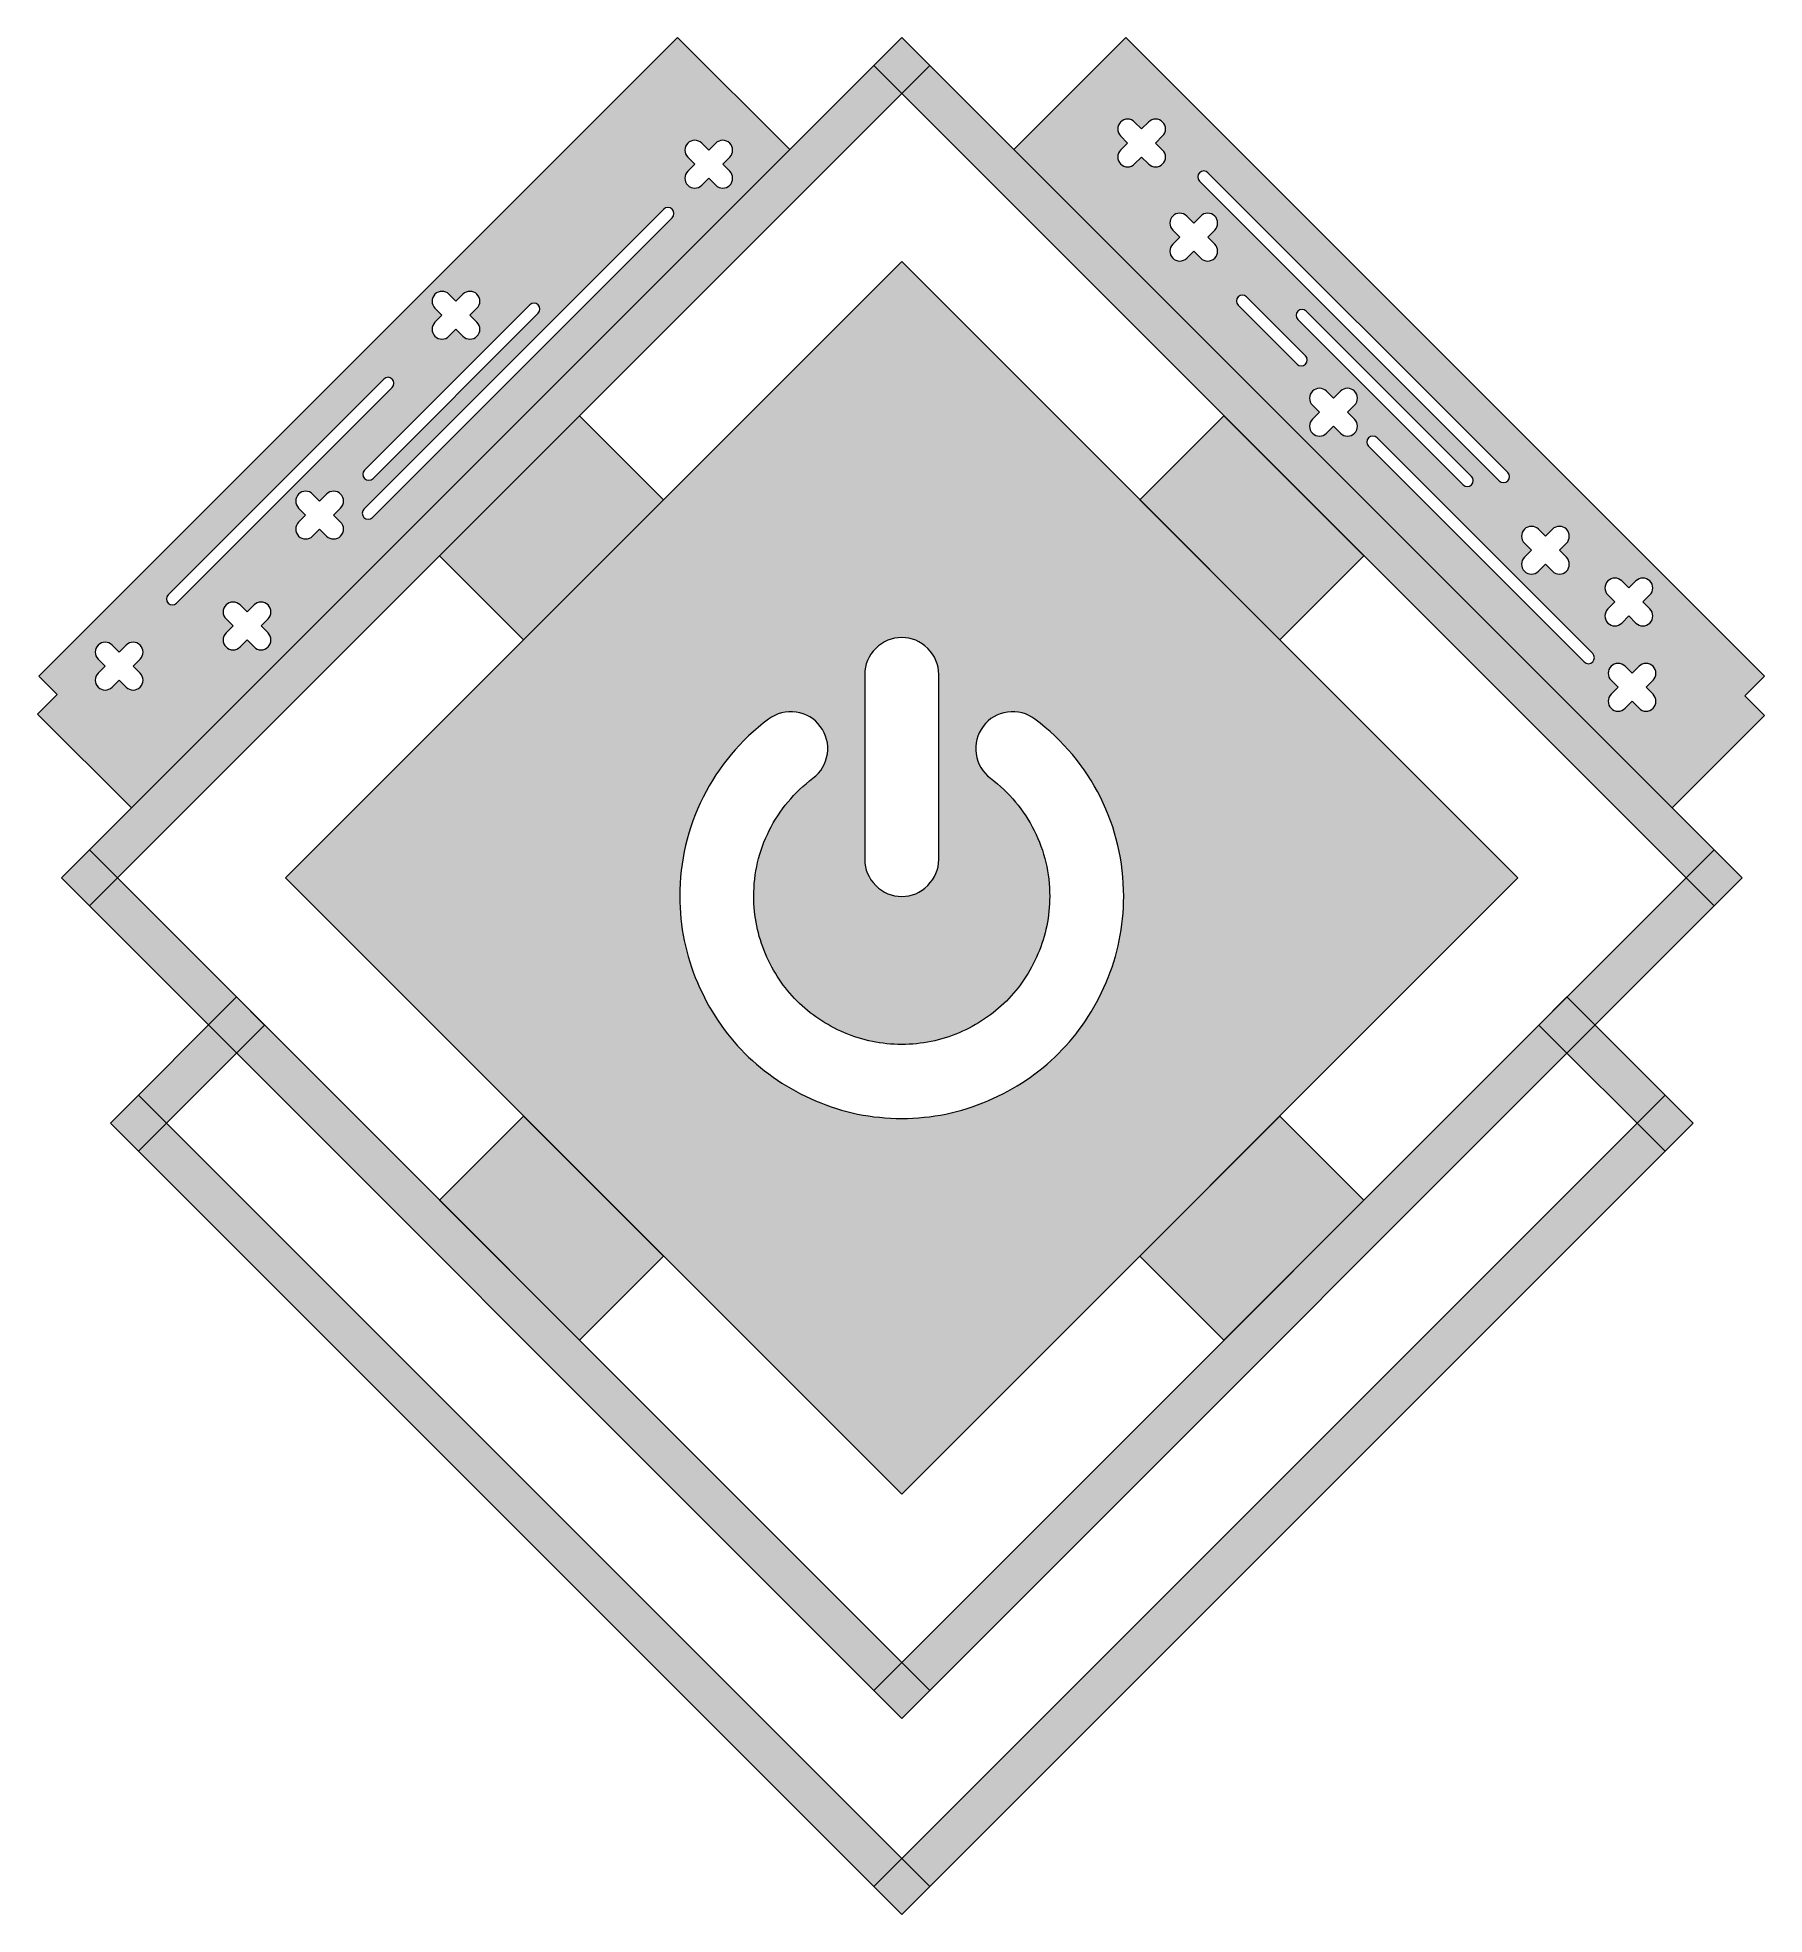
# Model space of a CAD drawing. Extents: x 304 to 740, y -771 to -297.
import ezdxf

# ---------------------------------------------------------------- set-up
doc = ezdxf.new("R2010")
doc.units = 0
doc.header["$MEASUREMENT"] = 0
doc.layers.add('Layer 1', color=7, linetype='Continuous')

msp = doc.modelspace()

# ---------------------------------------------------------------- hatches: boundary and pattern name
at = {"layer": 'Layer 1', "true_color": 0xffffff}
h = msp.add_hatch(color=7, dxfattribs=at)
h.dxf.hatch_style = 2
h.paths.add_polyline_path([(303.96, -458.39), (308.54, -462.97), (303.59, -467.92), (327.3, -491.62), (493.47, -325.45), (465.18, -297.17)])
edge = h.paths.add_edge_path()
edge.add_spline(control_points=[(430, -364.64), (430.58, -365.22), (430.58, -366.18), (430, -366.76), (430, -366.76), (388.28, -408.48), (388.28, -408.48), (387.7, -409.06), (386.74, -409.06), (386.16, -408.48), (385.57, -407.9), (385.57, -406.94), (386.16, -406.36), (386.16, -406.36), (427.88, -364.64), (427.88, -364.64), (428.46, -364.06), (429.42, -364.06), (430, -364.64)], knot_values=[0, 0, 0, 0, 1, 1, 1, 2, 2, 2, 3, 3, 3, 4, 4, 4, 5, 5, 5, 6, 6, 6, 6], degree=3, periodic=1)
edge = h.paths.add_edge_path()
edge.add_spline(control_points=[(403.92, -369.04), (403.92, -369.04), (405.69, -367.27), (405.69, -367.27), (405.69, -367.27), (403.92, -365.5), (403.92, -365.5), (402.95, -364.53), (402.95, -362.94), (403.92, -361.97), (404.89, -361), (406.48, -361), (407.45, -361.97), (407.45, -361.97), (409.22, -363.74), (409.22, -363.74), (409.22, -363.74), (410.99, -361.97), (410.99, -361.97), (411.96, -361), (413.55, -361), (414.53, -361.97), (415.5, -362.94), (415.5, -364.53), (414.53, -365.5), (414.53, -365.5), (412.76, -367.27), (412.76, -367.27), (412.76, -367.27), (414.53, -369.04), (414.53, -369.04), (415.5, -370.01), (415.5, -371.6), (414.53, -372.57), (413.55, -373.55), (411.96, -373.55), (410.99, -372.57), (410.99, -372.57), (409.22, -370.81), (409.22, -370.81), (409.22, -370.81), (407.45, -372.57), (407.45, -372.57), (406.48, -373.55), (404.89, -373.55), (403.92, -372.57), (402.95, -371.6), (402.95, -370.01), (403.92, -369.04)], knot_values=[0, 0, 0, 0, 1, 1, 1, 2, 2, 2, 3, 3, 3, 4, 4, 4, 5, 5, 5, 6, 6, 6, 7, 7, 7, 8, 8, 8, 9, 9, 9, 10, 10, 10, 11, 11, 11, 12, 12, 12, 13, 13, 13, 14, 14, 14, 15, 15, 15, 16, 16, 16, 16], degree=3, periodic=1)
edge = h.paths.add_edge_path()
edge.add_spline(control_points=[(329.5, -454.07), (329.5, -454.07), (327.73, -455.84), (327.73, -455.84), (327.73, -455.84), (329.5, -457.6), (329.5, -457.6), (330.47, -458.58), (330.47, -460.17), (329.5, -461.14), (328.52, -462.11), (326.93, -462.11), (325.96, -461.14), (325.96, -461.14), (324.19, -459.37), (324.19, -459.37), (324.19, -459.37), (322.42, -461.14), (322.42, -461.14), (321.45, -462.11), (319.86, -462.11), (318.89, -461.14), (317.92, -460.17), (317.92, -458.58), (318.89, -457.6), (318.89, -457.6), (320.66, -455.84), (320.66, -455.84), (320.66, -455.84), (318.89, -454.07), (318.89, -454.07), (317.92, -453.1), (317.92, -451.51), (318.89, -450.53), (319.86, -449.56), (321.45, -449.56), (322.42, -450.53), (322.42, -450.53), (324.19, -452.3), (324.19, -452.3), (324.19, -452.3), (325.96, -450.53), (325.96, -450.53), (326.93, -449.56), (328.52, -449.56), (329.5, -450.53), (330.47, -451.51), (330.47, -453.1), (329.5, -454.07)], knot_values=[0, 0, 0, 0, 1, 1, 1, 2, 2, 2, 3, 3, 3, 4, 4, 4, 5, 5, 5, 6, 6, 6, 7, 7, 7, 8, 8, 8, 9, 9, 9, 10, 10, 10, 11, 11, 11, 12, 12, 12, 13, 13, 13, 14, 14, 14, 15, 15, 15, 16, 16, 16, 16], degree=3, periodic=1)
edge = h.paths.add_edge_path()
edge.add_spline(control_points=[(336.57, -439.93), (335.98, -439.34), (335.98, -438.39), (336.57, -437.81), (336.57, -437.81), (391.01, -383.36), (391.01, -383.36), (391.6, -382.78), (392.55, -382.78), (393.13, -383.36), (393.72, -383.94), (393.72, -384.9), (393.13, -385.48), (393.13, -385.48), (338.69, -439.93), (338.69, -439.93), (338.1, -440.51), (337.15, -440.51), (336.57, -439.93)], knot_values=[0, 0, 0, 0, 1, 1, 1, 2, 2, 2, 3, 3, 3, 4, 4, 4, 5, 5, 5, 6, 6, 6, 6], degree=3, periodic=1)
edge = h.paths.add_edge_path()
edge.add_spline(control_points=[(361.78, -443.93), (361.78, -443.93), (360.01, -445.7), (360.01, -445.7), (360.01, -445.7), (361.78, -447.47), (361.78, -447.47), (362.75, -448.44), (362.75, -450.03), (361.78, -451), (360.81, -451.97), (359.22, -451.97), (358.25, -451), (358.25, -451), (356.48, -449.23), (356.48, -449.23), (356.48, -449.23), (354.71, -451), (354.71, -451), (353.74, -451.97), (352.15, -451.97), (351.18, -451), (350.2, -450.03), (350.2, -448.44), (351.18, -447.47), (351.18, -447.47), (352.94, -445.7), (352.94, -445.7), (352.94, -445.7), (351.18, -443.93), (351.18, -443.93), (350.2, -442.96), (350.2, -441.37), (351.18, -440.39), (352.15, -439.42), (353.74, -439.42), (354.71, -440.39), (354.71, -440.39), (356.48, -442.16), (356.48, -442.16), (356.48, -442.16), (358.25, -440.39), (358.25, -440.39), (359.22, -439.42), (360.81, -439.42), (361.78, -440.39), (362.75, -441.37), (362.75, -442.96), (361.78, -443.93)], knot_values=[0, 0, 0, 0, 1, 1, 1, 2, 2, 2, 3, 3, 3, 4, 4, 4, 5, 5, 5, 6, 6, 6, 7, 7, 7, 8, 8, 8, 9, 9, 9, 10, 10, 10, 11, 11, 11, 12, 12, 12, 13, 13, 13, 14, 14, 14, 15, 15, 15, 16, 16, 16, 16], degree=3, periodic=1)
edge = h.paths.add_edge_path()
edge.add_spline(control_points=[(380.11, -415.94), (380.11, -415.94), (378.34, -417.71), (378.34, -417.71), (378.34, -417.71), (380.11, -419.48), (380.11, -419.48), (381.08, -420.45), (381.08, -422.04), (380.11, -423.01), (379.14, -423.99), (377.55, -423.99), (376.57, -423.01), (376.57, -423.01), (374.81, -421.25), (374.81, -421.25), (374.81, -421.25), (373.04, -423.01), (373.04, -423.01), (372.07, -423.99), (370.48, -423.99), (369.5, -423.01), (368.53, -422.04), (368.53, -420.45), (369.5, -419.48), (369.5, -419.48), (371.27, -417.71), (371.27, -417.71), (371.27, -417.71), (369.5, -415.94), (369.5, -415.94), (368.53, -414.97), (368.53, -413.38), (369.5, -412.41), (370.48, -411.43), (372.07, -411.43), (373.04, -412.41), (373.04, -412.41), (374.81, -414.17), (374.81, -414.17), (374.81, -414.17), (376.57, -412.41), (376.57, -412.41), (377.55, -411.43), (379.14, -411.43), (380.11, -412.41), (381.08, -413.38), (381.08, -414.97), (380.11, -415.94)], knot_values=[0, 0, 0, 0, 1, 1, 1, 2, 2, 2, 3, 3, 3, 4, 4, 4, 5, 5, 5, 6, 6, 6, 7, 7, 7, 8, 8, 8, 9, 9, 9, 10, 10, 10, 11, 11, 11, 12, 12, 12, 13, 13, 13, 14, 14, 14, 15, 15, 15, 16, 16, 16, 16], degree=3, periodic=1)
edge = h.paths.add_edge_path()
edge.add_spline(control_points=[(463.78, -342.64), (463.78, -342.64), (388.12, -418.3), (388.12, -418.3), (387.54, -418.88), (386.58, -418.88), (386, -418.3), (385.42, -417.71), (385.42, -416.76), (386, -416.18), (386, -416.18), (461.66, -340.51), (461.66, -340.51), (462.24, -339.93), (463.2, -339.93), (463.78, -340.51), (464.37, -341.1), (464.37, -342.05), (463.78, -342.64)], knot_values=[0, 0, 0, 0, 1, 1, 1, 2, 2, 2, 3, 3, 3, 4, 4, 4, 5, 5, 5, 6, 6, 6, 6], degree=3, periodic=1)
edge = h.paths.add_edge_path()
edge.add_spline(control_points=[(478.34, -327.37), (478.34, -327.37), (476.57, -329.14), (476.57, -329.14), (476.57, -329.14), (478.34, -330.91), (478.34, -330.91), (479.31, -331.88), (479.31, -333.47), (478.34, -334.45), (477.37, -335.42), (475.77, -335.42), (474.8, -334.45), (474.8, -334.45), (473.03, -332.68), (473.03, -332.68), (473.03, -332.68), (471.27, -334.45), (471.27, -334.45), (470.29, -335.42), (468.7, -335.42), (467.73, -334.45), (466.76, -333.47), (466.76, -331.88), (467.73, -330.91), (467.73, -330.91), (469.5, -329.14), (469.5, -329.14), (469.5, -329.14), (467.73, -327.37), (467.73, -327.37), (466.76, -326.4), (466.76, -324.81), (467.73, -323.84), (468.7, -322.87), (470.29, -322.87), (471.27, -323.84), (471.27, -323.84), (473.03, -325.61), (473.03, -325.61), (473.03, -325.61), (474.8, -323.84), (474.8, -323.84), (475.77, -322.87), (477.37, -322.87), (478.34, -323.84), (479.31, -324.81), (479.31, -326.4), (478.34, -327.37)], knot_values=[0, 0, 0, 0, 1, 1, 1, 2, 2, 2, 3, 3, 3, 4, 4, 4, 5, 5, 5, 6, 6, 6, 7, 7, 7, 8, 8, 8, 9, 9, 9, 10, 10, 10, 11, 11, 11, 12, 12, 12, 13, 13, 13, 14, 14, 14, 15, 15, 15, 16, 16, 16, 16], degree=3, periodic=1)
h = msp.add_hatch(color=7, dxfattribs=at)
h.dxf.hatch_style = 2
h.paths.add_polyline_path([(309.62, -509.3), (521.75, -297.17), (528.82, -304.24), (316.69, -516.37)])
h = msp.add_hatch(color=7, dxfattribs=at)
h.dxf.hatch_style = 2
h.paths.add_polyline_path([(726.81, -516.37), (733.88, -509.3), (521.75, -297.17), (514.68, -304.24)])
h = msp.add_hatch(color=7, dxfattribs=at)
h.dxf.hatch_style = 2
h.paths.add_polyline_path([(550.03, -325.45), (716.2, -491.62), (739.54, -468.29), (734.59, -463.34), (739.54, -458.39), (578.32, -297.17)])
edge = h.paths.add_edge_path()
edge.add_spline(control_points=[(577.01, -325.56), (577.01, -325.56), (578.78, -323.79), (578.78, -323.79), (578.78, -323.79), (577.01, -322.02), (577.01, -322.02), (576.04, -321.05), (576.04, -319.46), (577.01, -318.49), (577.98, -317.51), (579.57, -317.51), (580.54, -318.49), (580.54, -318.49), (582.31, -320.25), (582.31, -320.25), (582.31, -320.25), (584.08, -318.49), (584.08, -318.49), (585.05, -317.51), (586.64, -317.51), (587.61, -318.49), (588.59, -319.46), (588.59, -321.05), (587.61, -322.02), (587.61, -322.02), (585.85, -323.79), (585.85, -323.79), (585.85, -323.79), (587.61, -325.56), (587.61, -325.56), (588.59, -326.53), (588.59, -328.12), (587.61, -329.09), (586.64, -330.07), (585.05, -330.07), (584.08, -329.09), (584.08, -329.09), (582.31, -327.33), (582.31, -327.33), (582.31, -327.33), (580.54, -329.09), (580.54, -329.09), (579.57, -330.07), (577.98, -330.07), (577.01, -329.09), (576.04, -328.12), (576.04, -326.53), (577.01, -325.56)], knot_values=[0, 0, 0, 0, 1, 1, 1, 2, 2, 2, 3, 3, 3, 4, 4, 4, 5, 5, 5, 6, 6, 6, 7, 7, 7, 8, 8, 8, 9, 9, 9, 10, 10, 10, 11, 11, 11, 12, 12, 12, 13, 13, 13, 14, 14, 14, 15, 15, 15, 16, 16, 16, 16], degree=3, periodic=1)
edge = h.paths.add_edge_path()
edge.add_spline(control_points=[(682.48, -431.89), (681.51, -432.86), (679.92, -432.86), (678.94, -431.89), (677.97, -430.92), (677.97, -429.33), (678.94, -428.35), (678.94, -428.35), (680.71, -426.59), (680.71, -426.59), (680.71, -426.59), (678.94, -424.82), (678.94, -424.82), (677.97, -423.85), (677.97, -422.25), (678.94, -421.28), (679.92, -420.31), (681.51, -420.31), (682.48, -421.28), (682.48, -421.28), (684.25, -423.05), (684.25, -423.05), (684.25, -423.05), (686.01, -421.28), (686.01, -421.28), (686.99, -420.31), (688.58, -420.31), (689.55, -421.28), (690.52, -422.25), (690.52, -423.85), (689.55, -424.82), (689.55, -424.82), (687.78, -426.59), (687.78, -426.59), (687.78, -426.59), (689.55, -428.35), (689.55, -428.35), (690.52, -429.33), (690.52, -430.92), (689.55, -431.89), (688.58, -432.86), (686.99, -432.86), (686.01, -431.89), (686.01, -431.89), (684.25, -430.12), (684.25, -430.12), (684.25, -430.12), (682.48, -431.89), (682.48, -431.89)], knot_values=[0, 0, 0, 0, 1, 1, 1, 2, 2, 2, 3, 3, 3, 4, 4, 4, 5, 5, 5, 6, 6, 6, 7, 7, 7, 8, 8, 8, 9, 9, 9, 10, 10, 10, 11, 11, 11, 12, 12, 12, 13, 13, 13, 14, 14, 14, 15, 15, 15, 16, 16, 16, 16], degree=3, periodic=1)
edge = h.paths.add_edge_path()
edge.add_spline(control_points=[(663.47, -410.05), (663.47, -410.05), (621.75, -368.33), (621.75, -368.33), (621.17, -367.75), (621.17, -366.79), (621.75, -366.21), (622.33, -365.63), (623.29, -365.63), (623.87, -366.21), (623.87, -366.21), (665.59, -407.93), (665.59, -407.93), (666.17, -408.51), (666.17, -409.47), (665.59, -410.05), (665.01, -410.63), (664.05, -410.63), (663.47, -410.05)], knot_values=[0, 0, 0, 0, 1, 1, 1, 2, 2, 2, 3, 3, 3, 4, 4, 4, 5, 5, 5, 6, 6, 6, 6], degree=3, periodic=1)
edge = h.paths.add_edge_path()
edge.add_spline(control_points=[(672.6, -409.06), (672.6, -409.06), (596.94, -333.4), (596.94, -333.4), (596.36, -332.81), (596.36, -331.86), (596.94, -331.28), (596.94, -331.28), (596.94, -331.28), (596.94, -331.28), (597.53, -330.69), (598.48, -330.69), (599.06, -331.28), (599.06, -331.28), (674.72, -406.94), (674.72, -406.94), (675.31, -407.52), (675.31, -408.47), (674.72, -409.06), (674.72, -409.06), (674.72, -409.06), (674.72, -409.06), (674.14, -409.64), (673.19, -409.64), (672.6, -409.06)], knot_values=[0, 0, 0, 0, 1, 1, 1, 2, 2, 2, 3, 3, 3, 4, 4, 4, 5, 5, 5, 6, 6, 6, 7, 7, 7, 8, 8, 8, 8], degree=3, periodic=1)
edge = h.paths.add_edge_path()
edge.add_spline(control_points=[(590.16, -349.32), (590.16, -349.32), (591.93, -347.55), (591.93, -347.55), (591.93, -347.55), (590.16, -345.78), (590.16, -345.78), (589.19, -344.81), (589.19, -343.22), (590.16, -342.24), (591.13, -341.27), (592.72, -341.27), (593.69, -342.24), (593.69, -342.24), (595.46, -344.01), (595.46, -344.01), (595.46, -344.01), (597.23, -342.24), (597.23, -342.24), (598.2, -341.27), (599.79, -341.27), (600.77, -342.24), (601.74, -343.22), (601.74, -344.81), (600.77, -345.78), (600.77, -345.78), (599, -347.55), (599, -347.55), (599, -347.55), (600.77, -349.32), (600.77, -349.32), (601.74, -350.29), (601.74, -351.88), (600.77, -352.85), (599.79, -353.82), (598.2, -353.82), (597.23, -352.85), (597.23, -352.85), (595.46, -351.08), (595.46, -351.08), (595.46, -351.08), (593.69, -352.85), (593.69, -352.85), (592.72, -353.82), (591.13, -353.82), (590.16, -352.85), (589.19, -351.88), (589.19, -350.29), (590.16, -349.32)], knot_values=[0, 0, 0, 0, 1, 1, 1, 2, 2, 2, 3, 3, 3, 4, 4, 4, 5, 5, 5, 6, 6, 6, 7, 7, 7, 8, 8, 8, 9, 9, 9, 10, 10, 10, 11, 11, 11, 12, 12, 12, 13, 13, 13, 14, 14, 14, 15, 15, 15, 16, 16, 16, 16], degree=3, periodic=1)
edge = h.paths.add_edge_path()
edge.add_spline(control_points=[(608.81, -362.63), (608.81, -362.63), (623.66, -377.47), (623.66, -377.47), (624.24, -378.06), (624.24, -379.01), (623.66, -379.6), (623.07, -380.18), (622.12, -380.18), (621.54, -379.6), (621.54, -379.6), (606.69, -364.75), (606.69, -364.75), (606.1, -364.16), (606.1, -363.21), (606.69, -362.63), (607.27, -362.04), (608.23, -362.04), (608.81, -362.63)], knot_values=[0, 0, 0, 0, 1, 1, 1, 2, 2, 2, 3, 3, 3, 4, 4, 4, 5, 5, 5, 6, 6, 6, 6], degree=3, periodic=1)
edge = h.paths.add_edge_path()
edge.add_spline(control_points=[(625.44, -397.05), (624.47, -396.07), (624.47, -394.48), (625.44, -393.51), (625.44, -393.51), (627.21, -391.74), (627.21, -391.74), (627.21, -391.74), (625.44, -389.98), (625.44, -389.98), (624.47, -389), (624.47, -387.41), (625.44, -386.44), (626.41, -385.47), (628, -385.47), (628.98, -386.44), (628.98, -386.44), (630.74, -388.21), (630.74, -388.21), (630.74, -388.21), (632.51, -386.44), (632.51, -386.44), (633.48, -385.47), (635.07, -385.47), (636.05, -386.44), (637.02, -387.41), (637.02, -389), (636.05, -389.98), (636.05, -389.98), (634.28, -391.74), (634.28, -391.74), (634.28, -391.74), (636.05, -393.51), (636.05, -393.51), (637.02, -394.48), (637.02, -396.07), (636.05, -397.05), (635.07, -398.02), (633.48, -398.02), (632.51, -397.05), (632.51, -397.05), (630.74, -395.28), (630.74, -395.28), (630.74, -395.28), (628.98, -397.05), (628.98, -397.05), (628, -398.02), (626.41, -398.02), (625.44, -397.05)], knot_values=[0, 0, 0, 0, 1, 1, 1, 2, 2, 2, 3, 3, 3, 4, 4, 4, 5, 5, 5, 6, 6, 6, 7, 7, 7, 8, 8, 8, 9, 9, 9, 10, 10, 10, 11, 11, 11, 12, 12, 12, 13, 13, 13, 14, 14, 14, 15, 15, 15, 16, 16, 16, 16], degree=3, periodic=1)
edge = h.paths.add_edge_path()
edge.add_spline(control_points=[(641.73, -398.21), (641.73, -398.21), (696.18, -452.66), (696.18, -452.66), (696.76, -453.24), (696.76, -454.2), (696.18, -454.78), (695.59, -455.36), (694.64, -455.36), (694.06, -454.78), (694.06, -454.78), (639.61, -400.33), (639.61, -400.33), (639.03, -399.75), (639.03, -398.79), (639.61, -398.21), (640.19, -397.63), (641.15, -397.63), (641.73, -398.21)], knot_values=[0, 0, 0, 0, 1, 1, 1, 2, 2, 2, 3, 3, 3, 4, 4, 4, 5, 5, 5, 6, 6, 6, 6], degree=3, periodic=1)
edge = h.paths.add_edge_path()
edge.add_spline(control_points=[(711.41, -459.41), (711.41, -459.41), (709.65, -461.18), (709.65, -461.18), (709.65, -461.18), (711.41, -462.95), (711.41, -462.95), (712.39, -463.92), (712.39, -465.51), (711.41, -466.48), (710.44, -467.45), (708.85, -467.45), (707.88, -466.48), (707.88, -466.48), (706.11, -464.71), (706.11, -464.71), (706.11, -464.71), (704.34, -466.48), (704.34, -466.48), (703.37, -467.45), (701.78, -467.45), (700.81, -466.48), (699.84, -465.51), (699.84, -463.92), (700.81, -462.95), (700.81, -462.95), (702.58, -461.18), (702.58, -461.18), (702.58, -461.18), (700.81, -459.41), (700.81, -459.41), (699.84, -458.44), (699.84, -456.85), (700.81, -455.87), (701.78, -454.9), (703.37, -454.9), (704.34, -455.87), (704.34, -455.87), (706.11, -457.64), (706.11, -457.64), (706.11, -457.64), (707.88, -455.87), (707.88, -455.87), (708.85, -454.9), (710.44, -454.9), (711.41, -455.87), (712.39, -456.85), (712.39, -458.44), (711.41, -459.41)], knot_values=[0, 0, 0, 0, 1, 1, 1, 2, 2, 2, 3, 3, 3, 4, 4, 4, 5, 5, 5, 6, 6, 6, 7, 7, 7, 8, 8, 8, 9, 9, 9, 10, 10, 10, 11, 11, 11, 12, 12, 12, 13, 13, 13, 14, 14, 14, 15, 15, 15, 16, 16, 16, 16], degree=3, periodic=1)
edge = h.paths.add_edge_path()
edge.add_spline(control_points=[(710.61, -437.88), (710.61, -437.88), (708.85, -439.64), (708.85, -439.64), (708.85, -439.64), (710.61, -441.41), (710.61, -441.41), (711.59, -442.38), (711.59, -443.97), (710.61, -444.95), (710.61, -444.95), (710.61, -444.95), (710.61, -444.95), (709.64, -445.92), (708.05, -445.92), (707.08, -444.95), (707.08, -444.95), (705.31, -443.18), (705.31, -443.18), (705.31, -443.18), (703.54, -444.95), (703.54, -444.95), (702.57, -445.92), (700.98, -445.92), (700.01, -444.95), (699.03, -443.97), (699.03, -442.38), (700.01, -441.41), (700.01, -441.41), (701.77, -439.64), (701.77, -439.64), (701.77, -439.64), (700.01, -437.88), (700.01, -437.88), (699.03, -436.9), (699.03, -435.31), (700.01, -434.34), (700.01, -434.34), (700.01, -434.34), (700.01, -434.34), (700.98, -433.37), (702.57, -433.37), (703.54, -434.34), (703.54, -434.34), (705.31, -436.11), (705.31, -436.11), (705.31, -436.11), (707.08, -434.34), (707.08, -434.34), (708.05, -433.37), (709.64, -433.37), (710.61, -434.34), (711.59, -435.31), (711.59, -436.9), (710.61, -437.88)], knot_values=[0, 0, 0, 0, 1, 1, 1, 2, 2, 2, 3, 3, 3, 4, 4, 4, 5, 5, 5, 6, 6, 6, 7, 7, 7, 8, 8, 8, 9, 9, 9, 10, 10, 10, 11, 11, 11, 12, 12, 12, 13, 13, 13, 14, 14, 14, 15, 15, 15, 16, 16, 16, 17, 17, 17, 18, 18, 18, 18], degree=3, periodic=1)
h = msp.add_hatch(color=7, dxfattribs=at)
h.dxf.hatch_style = 2
h.paths.add_polyline_path([(366.19, -509.3), (521.75, -664.87), (677.31, -509.3), (521.75, -353.74)])
edge = h.paths.add_edge_path()
edge.add_spline(control_points=[(515.18, -451.38), (517.03, -449.53), (519.22, -448.61), (521.75, -448.61), (524.28, -448.61), (526.47, -449.53), (528.32, -451.38), (530.17, -453.23), (531.09, -455.41), (531.09, -457.94), (531.09, -457.94), (531.09, -504.63), (531.09, -504.63), (531.09, -507.16), (530.16, -509.35), (528.32, -511.2), (526.47, -513.05), (524.28, -513.97), (521.75, -513.97), (519.22, -513.97), (517.03, -513.05), (515.18, -511.2), (513.34, -509.35), (512.41, -507.16), (512.41, -504.63), (512.41, -504.63), (512.41, -457.94), (512.41, -457.94), (512.41, -455.42), (513.34, -453.23), (515.18, -451.38)], knot_values=[0, 0, 0, 0, 1, 1, 1, 2, 2, 2, 3, 3, 3, 4, 4, 4, 5, 5, 5, 6, 6, 6, 7, 7, 7, 8, 8, 8, 9, 9, 9, 10, 10, 10, 10], degree=3, periodic=1)
edge = h.paths.add_edge_path()
edge.add_spline(control_points=[(571.91, -488.95), (575.82, -496.78), (577.78, -505.12), (577.78, -513.97), (577.78, -521.56), (576.29, -528.8), (573.33, -535.71), (570.36, -542.62), (566.37, -548.58), (561.36, -553.58), (556.36, -558.59), (550.4, -562.58), (543.49, -565.55), (536.58, -568.51), (529.34, -570), (521.75, -570), (514.16, -570), (506.92, -568.51), (500.01, -565.55), (493.1, -562.58), (487.15, -558.59), (482.14, -553.58), (477.13, -548.57), (473.14, -542.62), (470.17, -535.71), (467.21, -528.8), (465.72, -521.56), (465.72, -513.97), (465.72, -505.12), (467.68, -496.78), (471.6, -488.95), (475.51, -481.12), (481.02, -474.55), (488.12, -469.25), (490.21, -467.7), (492.53, -467.09), (495.09, -467.43), (497.64, -467.77), (499.67, -468.98), (501.18, -471.08), (502.74, -473.12), (503.33, -475.42), (502.97, -477.97), (502.6, -480.52), (501.4, -482.58), (499.35, -484.13), (494.59, -487.73), (490.91, -492.14), (488.3, -497.34), (485.7, -502.54), (484.4, -508.09), (484.4, -513.97), (484.4, -519.03), (485.39, -523.86), (487.35, -528.45), (489.32, -533.05), (491.99, -537.02), (495.34, -540.38), (498.7, -543.74), (502.67, -546.4), (507.27, -548.37), (511.87, -550.34), (516.69, -551.32), (521.75, -551.32), (526.81, -551.32), (531.64, -550.34), (536.23, -548.37), (540.83, -546.4), (544.8, -543.74), (548.16, -540.38), (551.52, -537.02), (554.18, -533.05), (556.15, -528.45), (558.12, -523.86), (559.1, -519.03), (559.1, -513.97), (559.1, -508.09), (557.8, -502.54), (555.2, -497.34), (552.6, -492.13), (548.91, -487.73), (544.15, -484.13), (542.11, -482.58), (540.9, -480.52), (540.54, -477.97), (540.17, -475.42), (540.77, -473.12), (542.32, -471.08), (543.83, -468.98), (545.88, -467.77), (548.45, -467.43), (551.03, -467.09), (553.34, -467.7), (555.38, -469.25), (562.48, -474.55), (567.99, -481.12), (571.91, -488.95)], knot_values=[0, 0, 0, 0, 1, 1, 1, 2, 2, 2, 3, 3, 3, 4, 4, 4, 5, 5, 5, 6, 6, 6, 7, 7, 7, 8, 8, 8, 9, 9, 9, 10, 10, 10, 11, 11, 11, 12, 12, 12, 13, 13, 13, 14, 14, 14, 15, 15, 15, 16, 16, 16, 17, 17, 17, 18, 18, 18, 19, 19, 19, 20, 20, 20, 21, 21, 21, 22, 22, 22, 23, 23, 23, 24, 24, 24, 25, 25, 25, 26, 26, 26, 27, 27, 27, 28, 28, 28, 29, 29, 29, 30, 30, 30, 31, 31, 31, 32, 32, 32, 32], degree=3, periodic=1)
h = msp.add_hatch(color=7, dxfattribs=at)
h.dxf.hatch_style = 2
h.paths.add_polyline_path([(461.65, -413.84), (426.29, -449.2), (405.08, -427.98), (440.43, -392.63)])
h = msp.add_hatch(color=7, dxfattribs=at)
h.dxf.hatch_style = 2
h.paths.add_polyline_path([(603.07, -392.63), (638.42, -427.98), (617.21, -449.2), (581.85, -413.84)])
h = msp.add_hatch(color=7, dxfattribs=at)
h.dxf.hatch_style = 2
h.paths.add_polyline_path([(528.82, -714.36), (521.75, -721.43), (309.62, -509.3), (316.69, -502.23)])
h = msp.add_hatch(color=7, dxfattribs=at)
h.dxf.hatch_style = 2
h.paths.add_polyline_path([(514.68, -714.36), (726.81, -502.23), (733.88, -509.3), (521.75, -721.43)])
h = msp.add_hatch(color=7, dxfattribs=at)
h.dxf.hatch_style = 2
h.paths.add_polyline_path([(360.88, -546.43), (329.06, -578.24), (321.99, -571.17), (353.81, -539.35)])
h = msp.add_hatch(color=7, dxfattribs=at)
h.dxf.hatch_style = 2
h.paths.add_polyline_path([(714.44, -578.24), (682.62, -546.43), (689.69, -539.35), (721.51, -571.17)])
h = msp.add_hatch(color=7, dxfattribs=at)
h.dxf.hatch_style = 2
h.paths.add_polyline_path([(528.82, -763.86), (521.75, -770.93), (321.99, -571.17), (329.06, -564.1)])
h = msp.add_hatch(color=7, dxfattribs=at)
h.dxf.hatch_style = 2
h.paths.add_polyline_path([(521.75, -770.93), (514.68, -763.86), (714.44, -564.1), (721.51, -571.17)])
h = msp.add_hatch(color=7, dxfattribs=at)
h.dxf.hatch_style = 2
h.paths.add_polyline_path([(426.29, -569.41), (461.65, -604.76), (440.43, -625.97), (405.08, -590.62)])
h = msp.add_hatch(color=7, dxfattribs=at)
h.dxf.hatch_style = 2
h.paths.add_polyline_path([(581.85, -604.76), (617.21, -569.41), (638.42, -590.62), (603.07, -625.97)])

# ---------------------------------------------------------------- linework, layer by layer
at = {"layer": 'Layer 1', "lineweight": 0}
for points in [[(303.96, -458.39), (308.54, -462.97), (303.59, -467.92), (327.3, -491.62), (493.47, -325.45), (465.18, -297.17), (303.96, -458.39)], [(309.62, -509.3), (521.75, -297.17), (528.82, -304.24), (316.69, -516.37), (309.62, -509.3)], [(726.81, -516.37), (733.88, -509.3), (521.75, -297.17), (514.68, -304.24), (726.81, -516.37)], [(550.03, -325.45), (716.2, -491.62), (739.54, -468.29), (734.59, -463.34), (739.54, -458.39), (578.32, -297.17), (550.03, -325.45)], [(366.19, -509.3), (521.75, -664.87), (677.31, -509.3), (521.75, -353.74), (366.19, -509.3)], [(461.65, -413.84), (426.29, -449.2), (405.08, -427.98), (440.43, -392.63), (461.65, -413.84)], [(603.07, -392.63), (638.42, -427.98), (617.21, -449.2), (581.85, -413.84), (603.07, -392.63)], [(528.82, -714.36), (521.75, -721.43), (309.62, -509.3), (316.69, -502.23), (528.82, -714.36)], [(514.68, -714.36), (726.81, -502.23), (733.88, -509.3), (521.75, -721.43), (514.68, -714.36)], [(360.88, -546.43), (329.06, -578.24), (321.99, -571.17), (353.81, -539.35), (360.88, -546.43)], [(714.44, -578.24), (682.62, -546.43), (689.69, -539.35), (721.51, -571.17), (714.44, -578.24)], [(528.82, -763.86), (521.75, -770.93), (321.99, -571.17), (329.06, -564.1), (528.82, -763.86)], [(521.75, -770.93), (514.68, -763.86), (714.44, -564.1), (721.51, -571.17), (521.75, -770.93)], [(426.29, -569.41), (461.65, -604.76), (440.43, -625.97), (405.08, -590.62), (426.29, -569.41)], [(581.85, -604.76), (617.21, -569.41), (638.42, -590.62), (603.07, -625.97), (581.85, -604.76)]]:
    msp.add_lwpolyline(points, dxfattribs=at)
for points, knots in [([(577.01, -325.56), (577.01, -325.56), (578.78, -323.79), (578.78, -323.79), (578.78, -323.79), (577.01, -322.02), (577.01, -322.02), (576.04, -321.05), (576.04, -319.46), (577.01, -318.49), (577.98, -317.51), (579.57, -317.51), (580.54, -318.49), (580.54, -318.49), (582.31, -320.25), (582.31, -320.25), (582.31, -320.25), (584.08, -318.49), (584.08, -318.49), (585.05, -317.51), (586.64, -317.51), (587.61, -318.49), (588.59, -319.46), (588.59, -321.05), (587.61, -322.02), (587.61, -322.02), (585.85, -323.79), (585.85, -323.79), (585.85, -323.79), (587.61, -325.56), (587.61, -325.56), (588.59, -326.53), (588.59, -328.12), (587.61, -329.09), (586.64, -330.07), (585.05, -330.07), (584.08, -329.09), (584.08, -329.09), (582.31, -327.33), (582.31, -327.33), (582.31, -327.33), (580.54, -329.09), (580.54, -329.09), (579.57, -330.07), (577.98, -330.07), (577.01, -329.09), (576.04, -328.12), (576.04, -326.53), (577.01, -325.56)], [0, 0, 0, 0, 1, 1, 1, 2, 2, 2, 3, 3, 3, 4, 4, 4, 5, 5, 5, 6, 6, 6, 7, 7, 7, 8, 8, 8, 9, 9, 9, 10, 10, 10, 11, 11, 11, 12, 12, 12, 13, 13, 13, 14, 14, 14, 15, 15, 15, 16, 16, 16, 16]), ([(478.34, -327.37), (478.34, -327.37), (476.57, -329.14), (476.57, -329.14), (476.57, -329.14), (478.34, -330.91), (478.34, -330.91), (479.31, -331.88), (479.31, -333.47), (478.34, -334.45), (477.37, -335.42), (475.77, -335.42), (474.8, -334.45), (474.8, -334.45), (473.03, -332.68), (473.03, -332.68), (473.03, -332.68), (471.27, -334.45), (471.27, -334.45), (470.29, -335.42), (468.7, -335.42), (467.73, -334.45), (466.76, -333.47), (466.76, -331.88), (467.73, -330.91), (467.73, -330.91), (469.5, -329.14), (469.5, -329.14), (469.5, -329.14), (467.73, -327.37), (467.73, -327.37), (466.76, -326.4), (466.76, -324.81), (467.73, -323.84), (468.7, -322.87), (470.29, -322.87), (471.27, -323.84), (471.27, -323.84), (473.03, -325.61), (473.03, -325.61), (473.03, -325.61), (474.8, -323.84), (474.8, -323.84), (475.77, -322.87), (477.37, -322.87), (478.34, -323.84), (479.31, -324.81), (479.31, -326.4), (478.34, -327.37)], [0, 0, 0, 0, 1, 1, 1, 2, 2, 2, 3, 3, 3, 4, 4, 4, 5, 5, 5, 6, 6, 6, 7, 7, 7, 8, 8, 8, 9, 9, 9, 10, 10, 10, 11, 11, 11, 12, 12, 12, 13, 13, 13, 14, 14, 14, 15, 15, 15, 16, 16, 16, 16]), ([(672.6, -409.06), (672.6, -409.06), (596.94, -333.4), (596.94, -333.4), (596.36, -332.81), (596.36, -331.86), (596.94, -331.28), (596.94, -331.28), (596.94, -331.28), (596.94, -331.28), (597.53, -330.69), (598.48, -330.69), (599.06, -331.28), (599.06, -331.28), (674.72, -406.94), (674.72, -406.94), (675.31, -407.52), (675.31, -408.47), (674.72, -409.06), (674.72, -409.06), (674.72, -409.06), (674.72, -409.06), (674.14, -409.64), (673.19, -409.64), (672.6, -409.06)], [0, 0, 0, 0, 1, 1, 1, 2, 2, 2, 3, 3, 3, 4, 4, 4, 5, 5, 5, 6, 6, 6, 7, 7, 7, 8, 8, 8, 8]), ([(463.78, -342.64), (463.78, -342.64), (388.12, -418.3), (388.12, -418.3), (387.54, -418.88), (386.58, -418.88), (386, -418.3), (385.42, -417.71), (385.42, -416.76), (386, -416.18), (386, -416.18), (461.66, -340.51), (461.66, -340.51), (462.24, -339.93), (463.2, -339.93), (463.78, -340.51), (464.37, -341.1), (464.37, -342.05), (463.78, -342.64)], [0, 0, 0, 0, 1, 1, 1, 2, 2, 2, 3, 3, 3, 4, 4, 4, 5, 5, 5, 6, 6, 6, 6]), ([(590.16, -349.32), (590.16, -349.32), (591.93, -347.55), (591.93, -347.55), (591.93, -347.55), (590.16, -345.78), (590.16, -345.78), (589.19, -344.81), (589.19, -343.22), (590.16, -342.24), (591.13, -341.27), (592.72, -341.27), (593.69, -342.24), (593.69, -342.24), (595.46, -344.01), (595.46, -344.01), (595.46, -344.01), (597.23, -342.24), (597.23, -342.24), (598.2, -341.27), (599.79, -341.27), (600.77, -342.24), (601.74, -343.22), (601.74, -344.81), (600.77, -345.78), (600.77, -345.78), (599, -347.55), (599, -347.55), (599, -347.55), (600.77, -349.32), (600.77, -349.32), (601.74, -350.29), (601.74, -351.88), (600.77, -352.85), (599.79, -353.82), (598.2, -353.82), (597.23, -352.85), (597.23, -352.85), (595.46, -351.08), (595.46, -351.08), (595.46, -351.08), (593.69, -352.85), (593.69, -352.85), (592.72, -353.82), (591.13, -353.82), (590.16, -352.85), (589.19, -351.88), (589.19, -350.29), (590.16, -349.32)], [0, 0, 0, 0, 1, 1, 1, 2, 2, 2, 3, 3, 3, 4, 4, 4, 5, 5, 5, 6, 6, 6, 7, 7, 7, 8, 8, 8, 9, 9, 9, 10, 10, 10, 11, 11, 11, 12, 12, 12, 13, 13, 13, 14, 14, 14, 15, 15, 15, 16, 16, 16, 16]), ([(430, -364.64), (430.58, -365.22), (430.58, -366.18), (430, -366.76), (430, -366.76), (388.28, -408.48), (388.28, -408.48), (387.7, -409.06), (386.74, -409.06), (386.16, -408.48), (385.57, -407.9), (385.57, -406.94), (386.16, -406.36), (386.16, -406.36), (427.88, -364.64), (427.88, -364.64), (428.46, -364.06), (429.42, -364.06), (430, -364.64)], [0, 0, 0, 0, 1, 1, 1, 2, 2, 2, 3, 3, 3, 4, 4, 4, 5, 5, 5, 6, 6, 6, 6]), ([(403.92, -369.04), (403.92, -369.04), (405.69, -367.27), (405.69, -367.27), (405.69, -367.27), (403.92, -365.5), (403.92, -365.5), (402.95, -364.53), (402.95, -362.94), (403.92, -361.97), (404.89, -361), (406.48, -361), (407.45, -361.97), (407.45, -361.97), (409.22, -363.74), (409.22, -363.74), (409.22, -363.74), (410.99, -361.97), (410.99, -361.97), (411.96, -361), (413.55, -361), (414.53, -361.97), (415.5, -362.94), (415.5, -364.53), (414.53, -365.5), (414.53, -365.5), (412.76, -367.27), (412.76, -367.27), (412.76, -367.27), (414.53, -369.04), (414.53, -369.04), (415.5, -370.01), (415.5, -371.6), (414.53, -372.57), (413.55, -373.55), (411.96, -373.55), (410.99, -372.57), (410.99, -372.57), (409.22, -370.81), (409.22, -370.81), (409.22, -370.81), (407.45, -372.57), (407.45, -372.57), (406.48, -373.55), (404.89, -373.55), (403.92, -372.57), (402.95, -371.6), (402.95, -370.01), (403.92, -369.04)], [0, 0, 0, 0, 1, 1, 1, 2, 2, 2, 3, 3, 3, 4, 4, 4, 5, 5, 5, 6, 6, 6, 7, 7, 7, 8, 8, 8, 9, 9, 9, 10, 10, 10, 11, 11, 11, 12, 12, 12, 13, 13, 13, 14, 14, 14, 15, 15, 15, 16, 16, 16, 16]), ([(608.81, -362.63), (608.81, -362.63), (623.66, -377.47), (623.66, -377.47), (624.24, -378.06), (624.24, -379.01), (623.66, -379.6), (623.07, -380.18), (622.12, -380.18), (621.54, -379.6), (621.54, -379.6), (606.69, -364.75), (606.69, -364.75), (606.1, -364.16), (606.1, -363.21), (606.69, -362.63), (607.27, -362.04), (608.23, -362.04), (608.81, -362.63)], [0, 0, 0, 0, 1, 1, 1, 2, 2, 2, 3, 3, 3, 4, 4, 4, 5, 5, 5, 6, 6, 6, 6]), ([(663.47, -410.05), (663.47, -410.05), (621.75, -368.33), (621.75, -368.33), (621.17, -367.75), (621.17, -366.79), (621.75, -366.21), (622.33, -365.63), (623.29, -365.63), (623.87, -366.21), (623.87, -366.21), (665.59, -407.93), (665.59, -407.93), (666.17, -408.51), (666.17, -409.47), (665.59, -410.05), (665.01, -410.63), (664.05, -410.63), (663.47, -410.05)], [0, 0, 0, 0, 1, 1, 1, 2, 2, 2, 3, 3, 3, 4, 4, 4, 5, 5, 5, 6, 6, 6, 6]), ([(336.57, -439.93), (335.98, -439.34), (335.98, -438.39), (336.57, -437.81), (336.57, -437.81), (391.01, -383.36), (391.01, -383.36), (391.6, -382.78), (392.55, -382.78), (393.13, -383.36), (393.72, -383.94), (393.72, -384.9), (393.13, -385.48), (393.13, -385.48), (338.69, -439.93), (338.69, -439.93), (338.1, -440.51), (337.15, -440.51), (336.57, -439.93)], [0, 0, 0, 0, 1, 1, 1, 2, 2, 2, 3, 3, 3, 4, 4, 4, 5, 5, 5, 6, 6, 6, 6]), ([(625.44, -397.05), (624.47, -396.07), (624.47, -394.48), (625.44, -393.51), (625.44, -393.51), (627.21, -391.74), (627.21, -391.74), (627.21, -391.74), (625.44, -389.98), (625.44, -389.98), (624.47, -389), (624.47, -387.41), (625.44, -386.44), (626.41, -385.47), (628, -385.47), (628.98, -386.44), (628.98, -386.44), (630.74, -388.21), (630.74, -388.21), (630.74, -388.21), (632.51, -386.44), (632.51, -386.44), (633.48, -385.47), (635.07, -385.47), (636.05, -386.44), (637.02, -387.41), (637.02, -389), (636.05, -389.98), (636.05, -389.98), (634.28, -391.74), (634.28, -391.74), (634.28, -391.74), (636.05, -393.51), (636.05, -393.51), (637.02, -394.48), (637.02, -396.07), (636.05, -397.05), (635.07, -398.02), (633.48, -398.02), (632.51, -397.05), (632.51, -397.05), (630.74, -395.28), (630.74, -395.28), (630.74, -395.28), (628.98, -397.05), (628.98, -397.05), (628, -398.02), (626.41, -398.02), (625.44, -397.05)], [0, 0, 0, 0, 1, 1, 1, 2, 2, 2, 3, 3, 3, 4, 4, 4, 5, 5, 5, 6, 6, 6, 7, 7, 7, 8, 8, 8, 9, 9, 9, 10, 10, 10, 11, 11, 11, 12, 12, 12, 13, 13, 13, 14, 14, 14, 15, 15, 15, 16, 16, 16, 16]), ([(641.73, -398.21), (641.73, -398.21), (696.18, -452.66), (696.18, -452.66), (696.76, -453.24), (696.76, -454.2), (696.18, -454.78), (695.59, -455.36), (694.64, -455.36), (694.06, -454.78), (694.06, -454.78), (639.61, -400.33), (639.61, -400.33), (639.03, -399.75), (639.03, -398.79), (639.61, -398.21), (640.19, -397.63), (641.15, -397.63), (641.73, -398.21)], [0, 0, 0, 0, 1, 1, 1, 2, 2, 2, 3, 3, 3, 4, 4, 4, 5, 5, 5, 6, 6, 6, 6]), ([(380.11, -415.94), (380.11, -415.94), (378.34, -417.71), (378.34, -417.71), (378.34, -417.71), (380.11, -419.48), (380.11, -419.48), (381.08, -420.45), (381.08, -422.04), (380.11, -423.01), (379.14, -423.99), (377.55, -423.99), (376.57, -423.01), (376.57, -423.01), (374.81, -421.25), (374.81, -421.25), (374.81, -421.25), (373.04, -423.01), (373.04, -423.01), (372.07, -423.99), (370.48, -423.99), (369.5, -423.01), (368.53, -422.04), (368.53, -420.45), (369.5, -419.48), (369.5, -419.48), (371.27, -417.71), (371.27, -417.71), (371.27, -417.71), (369.5, -415.94), (369.5, -415.94), (368.53, -414.97), (368.53, -413.38), (369.5, -412.41), (370.48, -411.43), (372.07, -411.43), (373.04, -412.41), (373.04, -412.41), (374.81, -414.17), (374.81, -414.17), (374.81, -414.17), (376.57, -412.41), (376.57, -412.41), (377.55, -411.43), (379.14, -411.43), (380.11, -412.41), (381.08, -413.38), (381.08, -414.97), (380.11, -415.94)], [0, 0, 0, 0, 1, 1, 1, 2, 2, 2, 3, 3, 3, 4, 4, 4, 5, 5, 5, 6, 6, 6, 7, 7, 7, 8, 8, 8, 9, 9, 9, 10, 10, 10, 11, 11, 11, 12, 12, 12, 13, 13, 13, 14, 14, 14, 15, 15, 15, 16, 16, 16, 16]), ([(682.48, -431.89), (681.51, -432.86), (679.92, -432.86), (678.94, -431.89), (677.97, -430.92), (677.97, -429.33), (678.94, -428.35), (678.94, -428.35), (680.71, -426.59), (680.71, -426.59), (680.71, -426.59), (678.94, -424.82), (678.94, -424.82), (677.97, -423.85), (677.97, -422.25), (678.94, -421.28), (679.92, -420.31), (681.51, -420.31), (682.48, -421.28), (682.48, -421.28), (684.25, -423.05), (684.25, -423.05), (684.25, -423.05), (686.01, -421.28), (686.01, -421.28), (686.99, -420.31), (688.58, -420.31), (689.55, -421.28), (690.52, -422.25), (690.52, -423.85), (689.55, -424.82), (689.55, -424.82), (687.78, -426.59), (687.78, -426.59), (687.78, -426.59), (689.55, -428.35), (689.55, -428.35), (690.52, -429.33), (690.52, -430.92), (689.55, -431.89), (688.58, -432.86), (686.99, -432.86), (686.01, -431.89), (686.01, -431.89), (684.25, -430.12), (684.25, -430.12), (684.25, -430.12), (682.48, -431.89), (682.48, -431.89)], [0, 0, 0, 0, 1, 1, 1, 2, 2, 2, 3, 3, 3, 4, 4, 4, 5, 5, 5, 6, 6, 6, 7, 7, 7, 8, 8, 8, 9, 9, 9, 10, 10, 10, 11, 11, 11, 12, 12, 12, 13, 13, 13, 14, 14, 14, 15, 15, 15, 16, 16, 16, 16]), ([(710.61, -437.88), (710.61, -437.88), (708.85, -439.64), (708.85, -439.64), (708.85, -439.64), (710.61, -441.41), (710.61, -441.41), (711.59, -442.38), (711.59, -443.97), (710.61, -444.95), (710.61, -444.95), (710.61, -444.95), (710.61, -444.95), (709.64, -445.92), (708.05, -445.92), (707.08, -444.95), (707.08, -444.95), (705.31, -443.18), (705.31, -443.18), (705.31, -443.18), (703.54, -444.95), (703.54, -444.95), (702.57, -445.92), (700.98, -445.92), (700.01, -444.95), (699.03, -443.97), (699.03, -442.38), (700.01, -441.41), (700.01, -441.41), (701.77, -439.64), (701.77, -439.64), (701.77, -439.64), (700.01, -437.88), (700.01, -437.88), (699.03, -436.9), (699.03, -435.31), (700.01, -434.34), (700.01, -434.34), (700.01, -434.34), (700.01, -434.34), (700.98, -433.37), (702.57, -433.37), (703.54, -434.34), (703.54, -434.34), (705.31, -436.11), (705.31, -436.11), (705.31, -436.11), (707.08, -434.34), (707.08, -434.34), (708.05, -433.37), (709.64, -433.37), (710.61, -434.34), (711.59, -435.31), (711.59, -436.9), (710.61, -437.88)], [0, 0, 0, 0, 1, 1, 1, 2, 2, 2, 3, 3, 3, 4, 4, 4, 5, 5, 5, 6, 6, 6, 7, 7, 7, 8, 8, 8, 9, 9, 9, 10, 10, 10, 11, 11, 11, 12, 12, 12, 13, 13, 13, 14, 14, 14, 15, 15, 15, 16, 16, 16, 17, 17, 17, 18, 18, 18, 18]), ([(361.78, -443.93), (361.78, -443.93), (360.01, -445.7), (360.01, -445.7), (360.01, -445.7), (361.78, -447.47), (361.78, -447.47), (362.75, -448.44), (362.75, -450.03), (361.78, -451), (360.81, -451.97), (359.22, -451.97), (358.25, -451), (358.25, -451), (356.48, -449.23), (356.48, -449.23), (356.48, -449.23), (354.71, -451), (354.71, -451), (353.74, -451.97), (352.15, -451.97), (351.18, -451), (350.2, -450.03), (350.2, -448.44), (351.18, -447.47), (351.18, -447.47), (352.94, -445.7), (352.94, -445.7), (352.94, -445.7), (351.18, -443.93), (351.18, -443.93), (350.2, -442.96), (350.2, -441.37), (351.18, -440.39), (352.15, -439.42), (353.74, -439.42), (354.71, -440.39), (354.71, -440.39), (356.48, -442.16), (356.48, -442.16), (356.48, -442.16), (358.25, -440.39), (358.25, -440.39), (359.22, -439.42), (360.81, -439.42), (361.78, -440.39), (362.75, -441.37), (362.75, -442.96), (361.78, -443.93)], [0, 0, 0, 0, 1, 1, 1, 2, 2, 2, 3, 3, 3, 4, 4, 4, 5, 5, 5, 6, 6, 6, 7, 7, 7, 8, 8, 8, 9, 9, 9, 10, 10, 10, 11, 11, 11, 12, 12, 12, 13, 13, 13, 14, 14, 14, 15, 15, 15, 16, 16, 16, 16]), ([(329.5, -454.07), (329.5, -454.07), (327.73, -455.84), (327.73, -455.84), (327.73, -455.84), (329.5, -457.6), (329.5, -457.6), (330.47, -458.58), (330.47, -460.17), (329.5, -461.14), (328.52, -462.11), (326.93, -462.11), (325.96, -461.14), (325.96, -461.14), (324.19, -459.37), (324.19, -459.37), (324.19, -459.37), (322.42, -461.14), (322.42, -461.14), (321.45, -462.11), (319.86, -462.11), (318.89, -461.14), (317.92, -460.17), (317.92, -458.58), (318.89, -457.6), (318.89, -457.6), (320.66, -455.84), (320.66, -455.84), (320.66, -455.84), (318.89, -454.07), (318.89, -454.07), (317.92, -453.1), (317.92, -451.51), (318.89, -450.53), (319.86, -449.56), (321.45, -449.56), (322.42, -450.53), (322.42, -450.53), (324.19, -452.3), (324.19, -452.3), (324.19, -452.3), (325.96, -450.53), (325.96, -450.53), (326.93, -449.56), (328.52, -449.56), (329.5, -450.53), (330.47, -451.51), (330.47, -453.1), (329.5, -454.07)], [0, 0, 0, 0, 1, 1, 1, 2, 2, 2, 3, 3, 3, 4, 4, 4, 5, 5, 5, 6, 6, 6, 7, 7, 7, 8, 8, 8, 9, 9, 9, 10, 10, 10, 11, 11, 11, 12, 12, 12, 13, 13, 13, 14, 14, 14, 15, 15, 15, 16, 16, 16, 16]), ([(515.18, -451.38), (517.03, -449.53), (519.22, -448.61), (521.75, -448.61), (524.28, -448.61), (526.47, -449.53), (528.32, -451.38), (530.17, -453.23), (531.09, -455.41), (531.09, -457.94), (531.09, -457.94), (531.09, -504.63), (531.09, -504.63), (531.09, -507.16), (530.16, -509.35), (528.32, -511.2), (526.47, -513.05), (524.28, -513.97), (521.75, -513.97), (519.22, -513.97), (517.03, -513.05), (515.18, -511.2), (513.34, -509.35), (512.41, -507.16), (512.41, -504.63), (512.41, -504.63), (512.41, -457.94), (512.41, -457.94), (512.41, -455.42), (513.34, -453.23), (515.18, -451.38)], [0, 0, 0, 0, 1, 1, 1, 2, 2, 2, 3, 3, 3, 4, 4, 4, 5, 5, 5, 6, 6, 6, 7, 7, 7, 8, 8, 8, 9, 9, 9, 10, 10, 10, 10]), ([(711.41, -459.41), (711.41, -459.41), (709.65, -461.18), (709.65, -461.18), (709.65, -461.18), (711.41, -462.95), (711.41, -462.95), (712.39, -463.92), (712.39, -465.51), (711.41, -466.48), (710.44, -467.45), (708.85, -467.45), (707.88, -466.48), (707.88, -466.48), (706.11, -464.71), (706.11, -464.71), (706.11, -464.71), (704.34, -466.48), (704.34, -466.48), (703.37, -467.45), (701.78, -467.45), (700.81, -466.48), (699.84, -465.51), (699.84, -463.92), (700.81, -462.95), (700.81, -462.95), (702.58, -461.18), (702.58, -461.18), (702.58, -461.18), (700.81, -459.41), (700.81, -459.41), (699.84, -458.44), (699.84, -456.85), (700.81, -455.87), (701.78, -454.9), (703.37, -454.9), (704.34, -455.87), (704.34, -455.87), (706.11, -457.64), (706.11, -457.64), (706.11, -457.64), (707.88, -455.87), (707.88, -455.87), (708.85, -454.9), (710.44, -454.9), (711.41, -455.87), (712.39, -456.85), (712.39, -458.44), (711.41, -459.41)], [0, 0, 0, 0, 1, 1, 1, 2, 2, 2, 3, 3, 3, 4, 4, 4, 5, 5, 5, 6, 6, 6, 7, 7, 7, 8, 8, 8, 9, 9, 9, 10, 10, 10, 11, 11, 11, 12, 12, 12, 13, 13, 13, 14, 14, 14, 15, 15, 15, 16, 16, 16, 16]), ([(571.91, -488.95), (575.82, -496.78), (577.78, -505.12), (577.78, -513.97), (577.78, -521.56), (576.29, -528.8), (573.33, -535.71), (570.36, -542.62), (566.37, -548.58), (561.36, -553.58), (556.36, -558.59), (550.4, -562.58), (543.49, -565.55), (536.58, -568.51), (529.34, -570), (521.75, -570), (514.16, -570), (506.92, -568.51), (500.01, -565.55), (493.1, -562.58), (487.15, -558.59), (482.14, -553.58), (477.13, -548.57), (473.14, -542.62), (470.17, -535.71), (467.21, -528.8), (465.72, -521.56), (465.72, -513.97), (465.72, -505.12), (467.68, -496.78), (471.6, -488.95), (475.51, -481.12), (481.02, -474.55), (488.12, -469.25), (490.21, -467.7), (492.53, -467.09), (495.09, -467.43), (497.64, -467.77), (499.67, -468.98), (501.18, -471.08), (502.74, -473.12), (503.33, -475.42), (502.97, -477.97), (502.6, -480.52), (501.4, -482.58), (499.35, -484.13), (494.59, -487.73), (490.91, -492.14), (488.3, -497.34), (485.7, -502.54), (484.4, -508.09), (484.4, -513.97), (484.4, -519.03), (485.39, -523.86), (487.35, -528.45), (489.32, -533.05), (491.99, -537.02), (495.34, -540.38), (498.7, -543.74), (502.67, -546.4), (507.27, -548.37), (511.87, -550.34), (516.69, -551.32), (521.75, -551.32), (526.81, -551.32), (531.64, -550.34), (536.23, -548.37), (540.83, -546.4), (544.8, -543.74), (548.16, -540.38), (551.52, -537.02), (554.18, -533.05), (556.15, -528.45), (558.12, -523.86), (559.1, -519.03), (559.1, -513.97), (559.1, -508.09), (557.8, -502.54), (555.2, -497.34), (552.6, -492.13), (548.91, -487.73), (544.15, -484.13), (542.11, -482.58), (540.9, -480.52), (540.54, -477.97), (540.17, -475.42), (540.77, -473.12), (542.32, -471.08), (543.83, -468.98), (545.88, -467.77), (548.45, -467.43), (551.03, -467.09), (553.34, -467.7), (555.38, -469.25), (562.48, -474.55), (567.99, -481.12), (571.91, -488.95)], [0, 0, 0, 0, 1, 1, 1, 2, 2, 2, 3, 3, 3, 4, 4, 4, 5, 5, 5, 6, 6, 6, 7, 7, 7, 8, 8, 8, 9, 9, 9, 10, 10, 10, 11, 11, 11, 12, 12, 12, 13, 13, 13, 14, 14, 14, 15, 15, 15, 16, 16, 16, 17, 17, 17, 18, 18, 18, 19, 19, 19, 20, 20, 20, 21, 21, 21, 22, 22, 22, 23, 23, 23, 24, 24, 24, 25, 25, 25, 26, 26, 26, 27, 27, 27, 28, 28, 28, 29, 29, 29, 30, 30, 30, 31, 31, 31, 32, 32, 32, 32])]:
    msp.add_open_spline(points, degree=3, knots=knots, dxfattribs=at)

doc.saveas('drawing.dxf')
